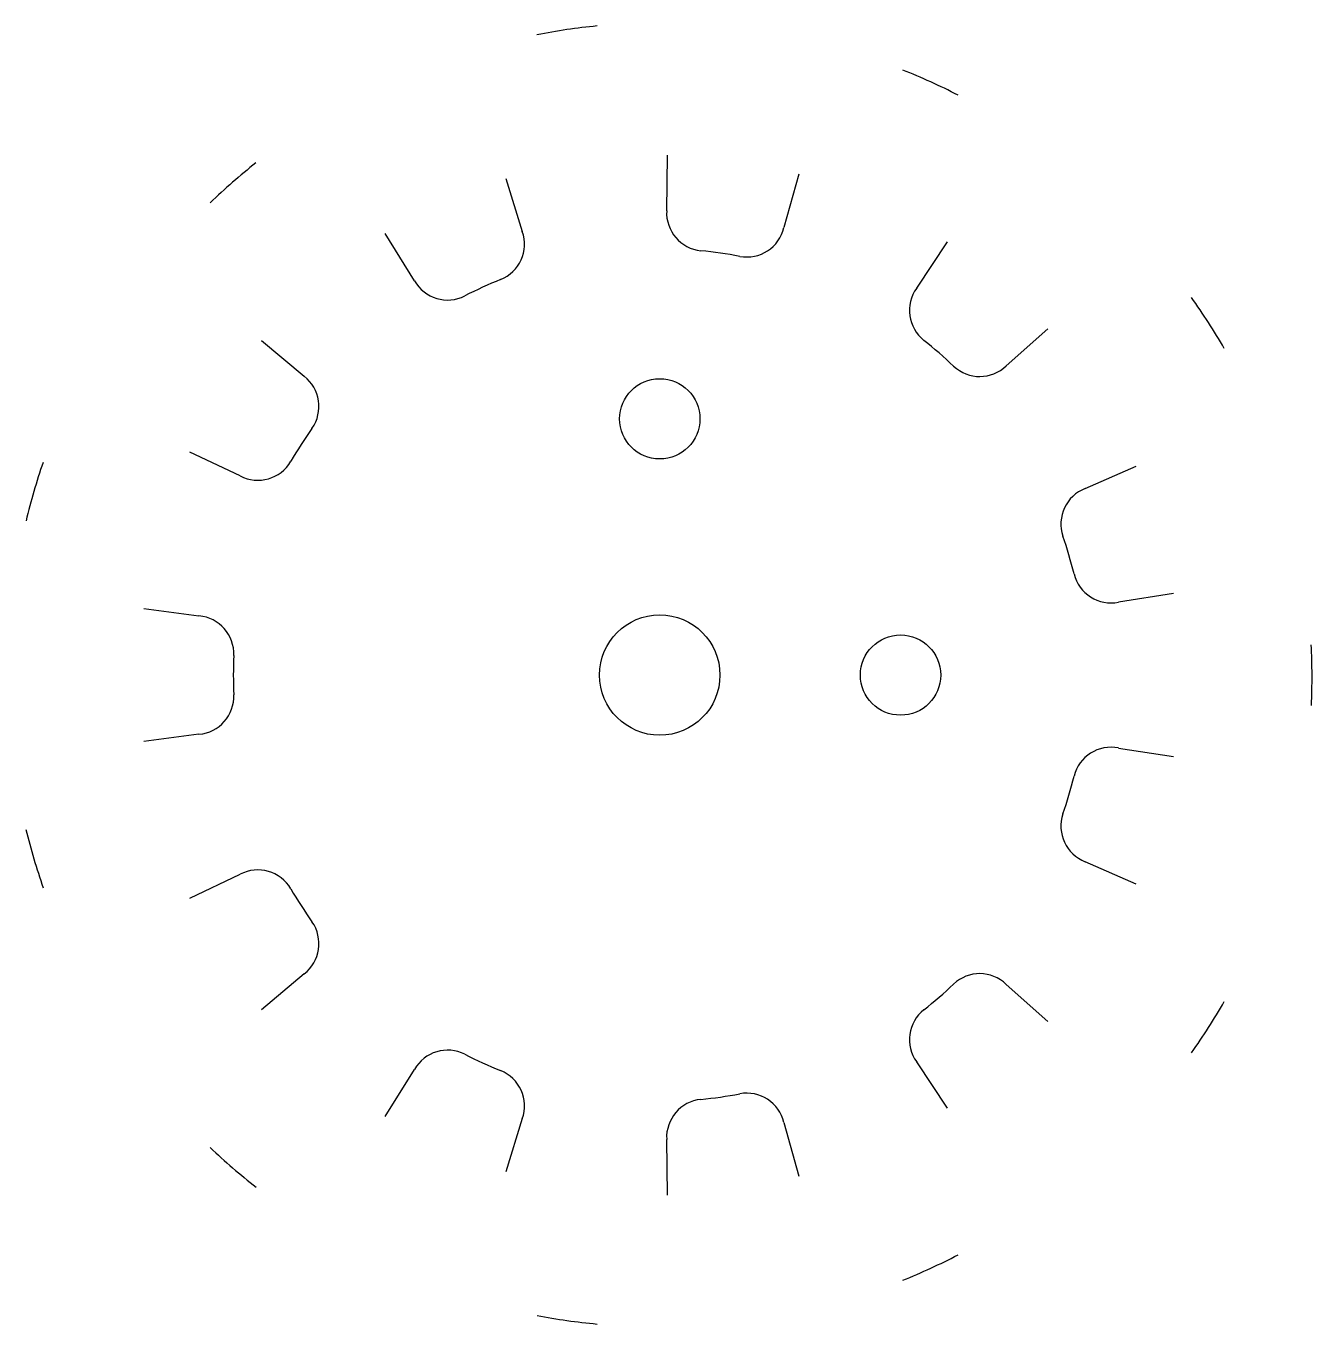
# Model space of a CAD drawing. Header units: millimetres. Extents: x -15.8 to 16.3, y -16.2 to 16.2.
import ezdxf

# ---------------------------------------------------------------- set-up
doc = ezdxf.new("R2010")
doc.units = ezdxf.units.MM
doc.layers.add('Shape2DView', color=7, linetype='CONTINUOUS')

msp = doc.modelspace()

# ---------------------------------------------------------------- linework, layer by layer
at = {"layer": 'Shape2DView'}
for p, q in [((0.173, 11.574), (0.191, 12.959)), ((-3.834, 12.38), (-3.426, 11.056)), ((3.468, 12.488), (3.095, 11.153)), ((-6.112, 9.83), (-6.845, 11.005)), ((6.402, 9.643), (7.167, 10.798)), ((9.668, 8.631), (8.634, 7.71)), ((-9.919, 8.342), (-8.86, 7.449)), ((-10.456, 4.965), (-11.708, 5.557)), ((10.599, 4.651), (11.867, 5.209)), ((12.8, 2.033), (11.431, 1.818)), ((-12.854, 1.655), (-11.48, 1.476)), ((-11.48, -1.476), (-12.854, -1.655)), ((11.431, -1.818), (12.8, -2.033)), ((11.867, -5.209), (10.599, -4.651)), ((-11.708, -5.557), (-10.456, -4.965)), ((-8.86, -7.449), (-9.919, -8.342)), ((8.634, -7.71), (9.668, -8.631)), ((7.167, -10.798), (6.402, -9.643)), ((-6.845, -11.005), (-6.112, -9.83)), ((-3.426, -11.056), (-3.834, -12.38)), ((3.095, -11.153), (3.468, -12.488)), ((0.191, -12.959), (0.173, -11.574))]:
    msp.add_line(p, q, dxfattribs=at)
for centre, radius in [((0, 6.386), 1), ((0, 0), 1.5), ((6, 0), 1)]:
    msp.add_circle(centre, radius, dxfattribs=at)
for centre, radius, start, end in [((0.038, 0.007), 16.25, 95.6552, 100.9875), ((0.036, -0.014), 16.25, 62.9279, 68.2602), ((0.028, 0.027), 16.25, 128.3825, 133.7147), ((1.121, 11.521), 0.95, 176.794, -95.6901), ((-4.321, 10.738), 0.95, -67.9462, 19.5697), ((2.17, 11.37), 0.95, -100.6735, -13.1576), ((0, 0), 10.625, 79.1823, 84.4541), ((-5.285, 10.298), 0.95, -150.4787, -62.9629), ((0, 0), 10.625, 111.9095, 117.1814), ((7.172, 9.086), 0.95, 144.0667, -128.4174), ((0.022, -0.032), 16.25, 30.2007, 35.5329), ((0, 0), 10.625, 46.455, 51.7268), ((-9.441, 6.697), 0.95, -35.219, 52.2969), ((7.973, 8.392), 0.95, -133.4008, -45.8849), ((0, 0), 10.625, 144.6368, 149.9086), ((0.009, 0.038), 16.25, 161.1098, 166.442), ((-10.014, 5.806), 0.95, -117.7515, -30.2356), ((10.945, 3.766), 0.95, 111.3394, -161.1447), ((0, 0), 10.625, 13.7277, 18.9996), ((11.244, 2.749), 0.95, -166.128, -78.6122), ((-11.563, 0.53), 0.95, -2.4917, 85.0242), ((0.002, -0.039), 16.25, -2.5266, 2.8056), ((0, 0), 10.625, 177.3641, -177.3641), ((-11.563, -0.53), 0.95, -85.0242, 2.4917), ((11.244, -2.749), 0.95, 78.6122, 166.128), ((0, 0), 10.625, -18.9996, -13.7277), ((10.945, -3.766), 0.95, 161.1447, -111.3394), ((-0.013, 0.037), 16.25, -166.163, -160.8307), ((-10.014, -5.806), 0.95, 30.2356, 117.7515), ((0, 0), 10.625, -149.9086, -144.6368), ((-9.441, -6.697), 0.95, -52.2969, 35.219), ((0, 0), 10.625, -51.7268, -46.455), ((7.973, -8.392), 0.95, 45.8849, 133.4008), ((7.172, -9.086), 0.95, 128.4174, -144.0667), ((-0.019, -0.034), 16.25, -35.2539, -29.9216), ((-5.285, -10.298), 0.95, 62.9629, 150.4787), ((0, 0), 10.625, -117.1814, -111.9095), ((-4.321, -10.738), 0.95, -19.5697, 67.9462), ((1.121, -11.521), 0.95, 95.6901, -176.794), ((0, 0), 10.625, -84.4541, -79.1823), ((2.17, -11.37), 0.95, 13.1576, 100.6735), ((-0.03, 0.024), 16.25, -133.4357, -128.1034), ((-0.034, -0.018), 16.25, -67.9811, -62.6489), ((-0.039, 0.004), 16.25, -100.7084, -95.3762)]:
    msp.add_arc(centre, radius, start, end, dxfattribs=at)

doc.saveas('drawing.dxf')
